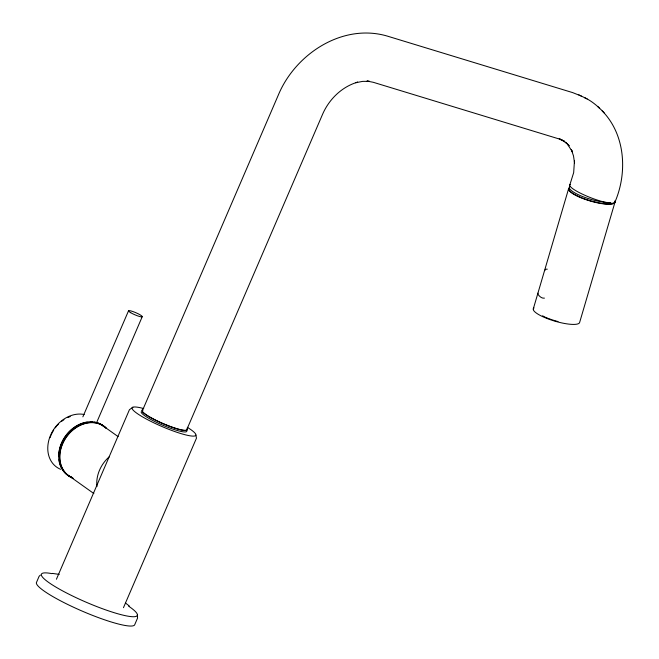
<?xml version="1.0" encoding="UTF-8"?>
<svg xmlns="http://www.w3.org/2000/svg" width="659" height="659" viewBox="0 0 659 659"><rect width="100%" height="100%" fill="white"/><g stroke="black" fill="none" stroke-linecap="round" stroke-linejoin="round"><path stroke-width="0.99" d="M537.966 293.14L537.933 294.161C539.202 296.253 541.813 298.642 544.425 298.132M533.288 308.931L568.593 188.771M614.954 202.272L579.64 322.432A24.144 5.7 16.4 0 1 552.827 320.529A24.144 5.7 16.4 0 1 533.996 307.975M614.855 202.313C627.648 172.831 625.465 134.724 602.235 110.943M569.771 185.055L573.676 172.6L574.45 160.961L574.533 162.962L573.511 155.944L571.312 149.486L572.416 151.801L567.21 143.827L569.187 145.787L565.546 142.179M82.869 416.842L128.521 310.834M96.997 421.735L142.253 316.658M56.427 579.236L129.436 409.709L132.896 407.213M142.377 410.722L278.238 95.25C295.166 54.104 342.4 22.958 387.154 36.047L572.712 92.622L581.304 96.057M123.464 607.689L196.473 438.161L195.888 435.08M544.581 270.635L545.751 269.234L547.291 269.169M40.38 575.085L39.12 576.304L36.377 582.68A53.494 8.279 23.3 0 0 83.99 611.881A53.494 8.279 23.3 0 0 134.815 624.46L137.558 618.084L137.377 615.176M52.481 573.412L59.252 574.393M561.715 139.922L559.219 138.703L564.516 141.298L558.741 138.843L373.266 82.293L366.964 81.057L369.51 81.345L362.681 81.378L355.72 82.713L357.631 82.144C341.873 86.741 329.121 99.229 322.646 114.131L186.794 429.577A24.144 3.732 23.3 0 1 161.694 422.963A24.144 3.732 23.3 0 1 142.945 410.17M584.591 97.672C592.194 101.189 598.504 106.873 604.204 112.911M578.8 94.838L587.12 98.908M561.987 140.062L566.987 143.621L565.661 142.295M102.516 425.508L118.109 436.612M70.068 476.605L93.866 493.55M125.729 603.191L129.345 606.033M597.631 106.379L599.624 108.373M614.781 202A23.905 5.643 16.4 0 1 590.48 200.806A23.905 5.643 16.4 0 1 568.882 188.639M610.58 202.494A23.905 5.651 16.4 0 1 582.218 196.398A23.905 5.651 16.4 0 1 570.01 186.258M73.446 478.434A30.503 24.474 -54.5 0 1 65.554 438.021A30.503 24.474 -54.5 0 1 106.428 428.259M72.49 477.75A30.503 24.474 -54.5 0 1 64.598 437.337A30.503 24.474 -54.5 0 1 105.473 427.576M614.773 201.061A24.144 5.7 16.4 0 1 590.406 201.061A24.144 5.7 16.4 0 1 569.31 187.823M558.016 321.543A20.042 4.737 16.4 0 1 552.366 319.895M551.451 319.59A20.042 4.737 16.4 0 1 548.766 318.61M547.909 318.281A20.042 4.737 16.4 0 1 545.454 317.234M544.688 316.88A20.042 4.737 16.4 0 1 542.555 315.818M187.28 427.304A34.68 5.363 23.3 0 1 185.303 434.8A34.68 5.363 23.3 0 1 139.766 415.203A34.68 5.363 23.3 0 1 143.728 408.564M128.67 606.206A52.185 8.073 23.3 0 1 120.531 614.518A52.185 8.073 23.3 0 1 55.891 587.087A52.185 8.073 23.3 0 1 51.946 573.643M96.964 486.614A30.289 24.301 -54.5 0 1 109.369 456.703M72.638 477.89A30.289 24.301 -54.5 0 1 66.04 437.625A30.289 24.301 -54.5 0 1 106.288 428.424M71.674 477.207A30.289 24.301 -54.5 0 1 59.071 459.636M58.865 456.053A30.289 24.301 -54.5 0 1 58.931 454.224M59.005 453.301A30.289 24.301 -54.5 0 1 59.59 449.578M59.804 448.655A30.289 24.301 -54.5 0 1 87.21 422.221M90.299 421.966A30.289 24.301 -54.5 0 1 92.326 422.007M94.303 422.23A30.289 24.301 -54.5 0 1 96.23 422.625M97.17 422.889A30.289 24.301 -54.5 0 1 104.633 427.09M50.092 437.634A28.535 22.892 -54.5 0 1 51.081 435.064M51.451 434.223A28.535 22.892 -54.5 0 1 53.684 430.146M55.274 427.839A28.535 22.892 -54.5 0 1 56.435 426.373M57.045 425.673A28.535 22.892 -54.5 0 1 58.305 424.314M61.748 421.258A28.535 22.892 -54.5 0 1 63.964 419.676M67.852 417.534A28.535 22.892 -54.5 0 1 70.258 416.562M60.579 469.299A30.289 24.301 -54.5 0 1 50.562 435.253A30.289 24.301 -54.5 0 1 84.179 414.503M186.505 430.286A24.803 3.839 23.3 0 1 165.483 426.332A24.803 3.839 23.3 0 1 141.166 411.859M187.107 428.894A24.803 3.839 23.3 0 1 163.844 424.001A24.803 3.839 23.3 0 1 142.352 409.898M614.6 201.308A24.144 4.341 21.2 0 1 591.37 197.964A24.144 4.341 21.2 0 1 570.389 184.38M130.696 312.696A7.463 1.153 23.3 0 0 142.08 316.831A7.463 1.153 23.3 0 0 133.39 311.715A7.463 1.153 23.3 0 0 130.696 312.696"/></g></svg>
